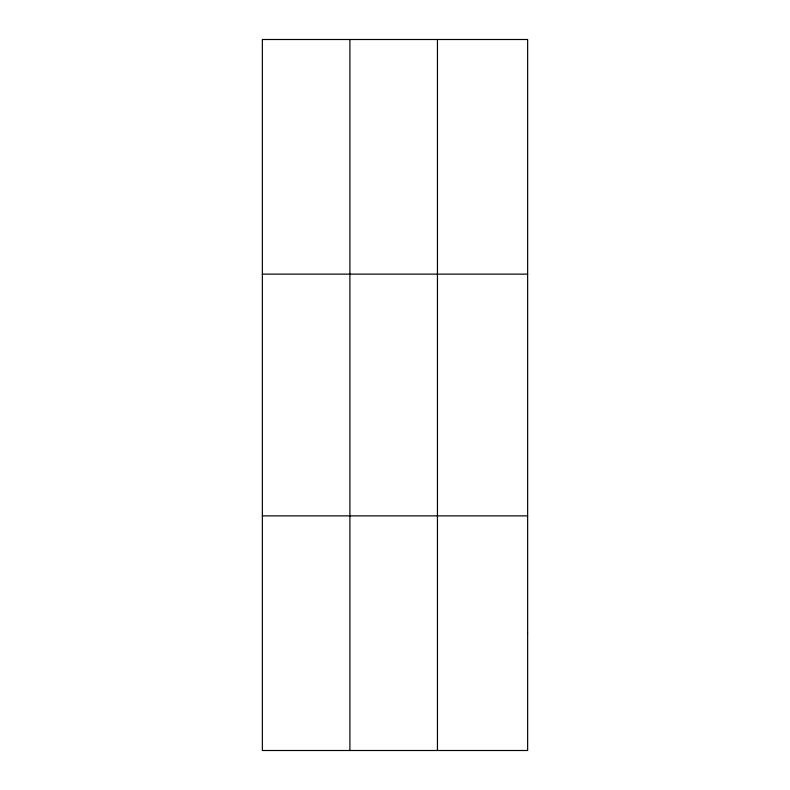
<?xml version="1.0" encoding="UTF-8"?>
<svg xmlns="http://www.w3.org/2000/svg" width="790" height="790" viewBox="0 0 790 790"><rect width="100%" height="100%" fill="white"/><g stroke="black" fill="none" stroke-linecap="round" stroke-linejoin="round"><path stroke-width="1.19" d="M349.901 750.5L349.901 39.5M437.443 750.5L437.443 39.5M262.359 274.13L527.641 274.13M262.359 515.87L527.641 515.87M527.641 633.185L527.641 750.5L262.359 750.5L262.359 39.5L527.641 39.5L527.641 633.185"/></g></svg>
